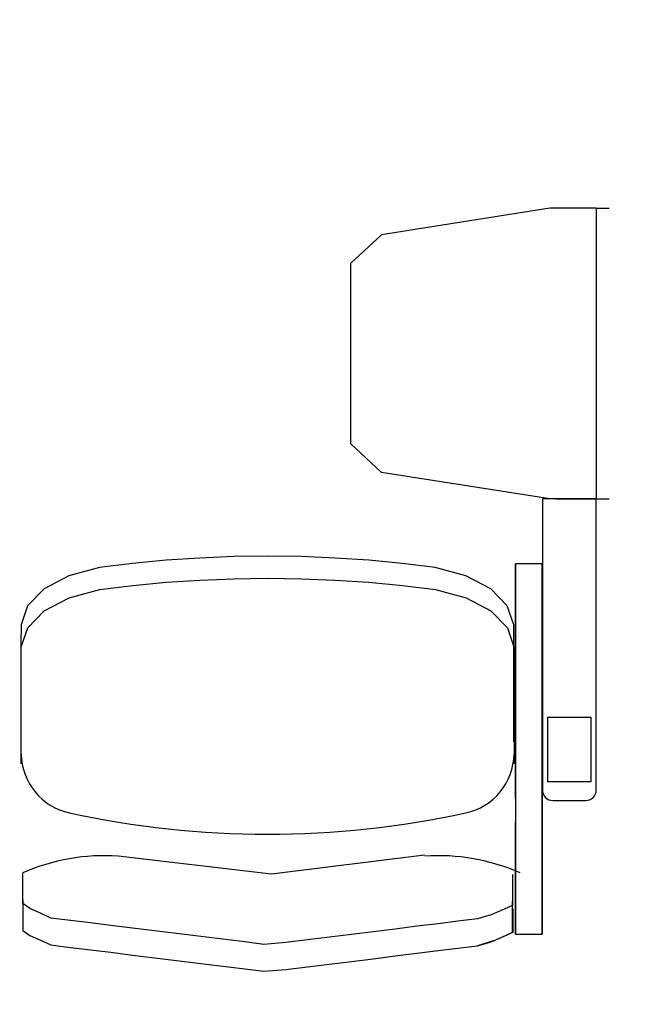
# Model space of a CAD drawing. Header units: millimetres. Extents: x 1210 to 64966, y 534 to 90439.
# Drawn here: x 10458 to 11610, y 49091 to 50876 of the extents above; entities that cross this region are included whole.
import ezdxf

# ---------------------------------------------------------------- set-up
doc = ezdxf.new("R2010")
doc.units = ezdxf.units.MM
doc.layers.add('ARREDI', color=8, linetype='Continuous')
doc.layers.add('RETINI', color=8, linetype='Continuous')

msp = doc.modelspace()

# ---------------------------------------------------------------- hatches: boundary and pattern name
at = {"layer": 'RETINI'}
h = msp.add_hatch(dxfattribs=at)
h.set_pattern_fill('ANSI31', color=256, scale=990, angle=270, style=0)
h.set_pattern_definition([(315, (-385059.34, 422084.75), (87.504464, 87.504464), [])])
h.paths.add_polyline_path([(19624, 32169, 1), (19624, 31670.1, 1)])
h.paths.add_polyline_path([(28336, 31670.1, 1), (28336, 32169, 1)])
h.paths.add_polyline_path([(18881.5, 15334.9), (18881.5, 13948.9), (20267.5, 13948.9), (20267.5, 15334.9)])
h.paths.add_polyline_path([(63481, 41322.4), (63481, 40431.4), (64372, 40431.4), (64372, 41322.4)])
h.paths.add_polyline_path([(63481, 32313.4), (63481, 31422.4), (64372, 31422.4), (64372, 32313.4)])
h.paths.add_polyline_path([(63481, 23700.4), (63481, 22809.4), (64372, 22809.4), (64372, 23700.4)])
h.paths.add_polyline_path([(63481, 15057.6), (63481, 14978.5), (63481, 14166.6), (64372, 14166.6), (64372, 15057.6)])
h.paths.add_polyline_path([(54967, 15057.6), (54967, 14166.6), (55858, 14166.6), (55858, 15057.6)])
h.paths.add_polyline_path([(42661.3, 15057.6), (42661.3, 14562.6), (42898.9, 14562.6), (42898.9, 14820), (45067, 14820), (45067, 15057.6)])
h.paths.add_polyline_path([(42661.3, 14562.6), (42661.3, 14067.6), (45067, 14067.6), (45067, 14166.6), (45067, 14562.6)])
h.paths.add_polyline_path([(45067, 15057.6), (45067, 14166.6), (45958, 14166.6), (45958, 15057.6)])
h.paths.add_polyline_path([(45958, 15097.3), (45958, 15057.6), (45958, 14166.6), (45958, 13513.3), (46453, 13513.3), (46453, 15097.3)])
h.paths.add_polyline_path([(30811, 2316.4), (30811, 534.4), (31405, 534.4), (31405, 2316.4)])
h.paths.add_polyline_path([(35315.5, 17156.5), (35315.5, 14948.8), (36454, 14948.8), (36454, 15186.4), (35553.1, 15186.4), (35553.1, 16879.3), (37206.4, 16879.3), (37206.4, 15186.4), (37444, 15186.4), (37444, 17156.5)])
h.paths.add_polyline_path([(36454, 15186.4), (36454, 14097.4), (37543, 14097.4), (37543, 15186.4)])
h.paths.add_polyline_path([(37543, 15107.1), (37543, 14820), (38215.7, 14820), (38215.7, 14562.6), (38453.3, 14562.6), (38453.3, 15107.1)])
h.paths.add_polyline_path([(37543, 14562.6), (37543, 14097.4), (37543, 14067.6), (38453.3, 14067.6), (38453.3, 14562.6)])
h.paths.add_polyline_path([(37048, 14097.4), (37048, 11325.4), (37543, 11325.4), (37543, 14097.4)])
h.paths.add_polyline_path([(36553, 14097.4), (36553, 11325.4), (36790.6, 11325.4), (36790.6, 14097.4)])
h.paths.add_polyline_path([(36553, 11325.4), (36553, 10731.4), (38335, 10731.4), (38335, 11325.4)])
h.paths.add_polyline_path([(36553, 6820.9), (36553, 6226.9), (38335, 6226.9), (38335, 6820.9)])
h.paths.add_polyline_path([(36454, 2316.4), (36454, 1227.4), (37543, 1227.4), (37543, 2316.4)])
h.paths.add_polyline_path([(36454, 1227.4), (36454, 534.4), (37147, 534.4), (37147, 1227.4)])
h.paths.add_polyline_path([(37543, 2316.4), (37543, 1722.4), (38335, 1722.4), (38335, 2316.4)])
h.paths.add_polyline_path([(36553, 23700.4), (36553, 22809.4), (37444, 22809.4), (37444, 23700.4)], flags=17)
h.paths.add_polyline_path([(35315.5, 25581.4), (35315.5, 20878.9), (37444, 20878.9), (37444, 22809.4), (37206.4, 22809.4), (37206.4, 21116.5), (35553.1, 21116.5), (35553.1, 23700.4), (35553.1, 25343.8), (37206.4, 25343.8), (37206.4, 23700.4), (37444, 23700.4), (37444, 25581.4)])
h.paths.add_polyline_path([(10417, 41421.4), (10417, 40431.4), (11407, 40431.4), (11407, 41421.4)])
h.paths.add_polyline_path([(10714, 41627.7), (10714, 41421.4), (11110, 41421.4), (11110, 41627.7)])
h.paths.add_polyline_path([(16802.5, 41422), (16802.5, 40431.4), (17000.5, 40431.4), (19030, 40431.4), (19030, 40703), (17764, 40703), (17764, 40626.6), (17000.5, 40626.6), (17000.5, 41260.2), (17764, 41260.2), (17764, 41183.8), (19030, 41183.8), (19030, 41422)])
h.paths.add_polyline_path([(13783, 41183.8), (13783, 40703), (14624.5, 40703), (14624.5, 41183.8)], flags=16)
h.paths.add_polyline_path([(2744.5, 40703), (2744.5, 40465.4), (4724.5, 40465.4), (4724.5, 40431.4), (4922.5, 40431.4), (4922.5, 41421.4), (2744.5, 41421.4), (2744.5, 41183.8), (3961.1, 41183.8), (3961.1, 41260.2), (4724.5, 41260.2), (4724.5, 40626.6), (3961.1, 40626.6), (3961.1, 40703)])
h.paths.add_polyline_path([(6902.5, 41422), (6902.5, 40431.4), (7100.5, 40431.4), (8140, 40431.4), (8140, 41422)])
h.paths.add_polyline_path([(7100.5, 41183.8), (7942, 41183.8), (7942, 40703), (7100.5, 40703)], flags=16)
h.paths.add_polyline_path([(7100.5, 41183.8), (7100.5, 40703), (7942, 40703), (7942, 41183.8)], flags=0)
h.paths.add_polyline_path([(13585, 41422), (13585, 40431.4), (13783, 40431.4), (14822.5, 40431.4), (14822.5, 41422)])
h.paths.add_polyline_path([(13783, 40703), (13783, 41183.8), (14624.5, 41183.8), (14624.5, 40703)], flags=0)
h.paths.add_polyline_path([(20168.5, 41421.4), (20168.5, 41248.2), (20555.8, 41248.2), (20555.8, 41421.4), (20506.3, 41421.4), (20506.3, 41392.9), (20481.6, 41392.9), (20481.6, 41421.4), (20432.1, 41421.4), (20432.1, 41392.9), (20407.3, 41392.9), (20407.3, 41421.4)])
h.paths.add_polyline_path([(20407.3, 43756.7), (20407.3, 43728.1), (20357.8, 43728.1), (20357.8, 41421.4), (20407.3, 41421.4), (20407.3, 41392.9), (20432.1, 41392.9), (20432.1, 41421.4), (20481.6, 41421.4), (20481.6, 41392.9), (20506.3, 41392.9), (20506.3, 41421.4), (20555.8, 41421.4), (20555.8, 43728.1), (20506.3, 43728.1), (20506.3, 43756.7), (20481.6, 43756.7), (20481.6, 43728.1), (20432.1, 43728.1), (20432.1, 43756.7)])
h.paths.add_polyline_path([(20432.1, 46208.1), (20432.1, 46236.6), (20407.3, 46236.6), (20407.3, 46208.1), (20357.8, 46208.1), (20357.8, 43901.4), (20407.3, 43901.4), (20407.3, 43872.8), (20432.1, 43872.8), (20432.1, 43901.4), (20481.6, 43901.4), (20481.6, 43872.8), (20506.3, 43872.8), (20506.3, 43901.4), (20555.8, 43901.4), (20555.8, 46208.1), (20506.3, 46208.1), (20506.3, 46236.6), (20481.6, 46236.6), (20481.6, 46208.1)])
h.paths.add_polyline_path([(20432.1, 43901.4), (20432.1, 43872.8), (20407.3, 43872.8), (20407.3, 43901.4), (20357.8, 43901.4), (20357.8, 43728.1), (20407.3, 43728.1), (20407.3, 43756.7), (20432.1, 43756.7), (20432.1, 43728.1), (20481.6, 43728.1), (20481.6, 43756.7), (20506.3, 43756.7), (20506.3, 43728.1), (20555.8, 43728.1), (20555.8, 43901.4), (20506.3, 43901.4), (20506.3, 43872.8), (20481.6, 43872.8), (20481.6, 43901.4)])
h.paths.add_polyline_path([(20357.8, 46381.3), (20357.8, 46208.1), (20407.3, 46208.1), (20407.3, 46236.6), (20432.1, 46236.6), (20432.1, 46208.1), (20481.6, 46208.1), (20481.6, 46236.6), (20506.3, 46236.6), (20506.3, 46208.1), (20555.8, 46208.1), (20555.8, 46381.3)])
h.paths.add_polyline_path([(20357.8, 46604.1), (20357.8, 46430.8), (20555.8, 46430.8), (20555.8, 46604.1)])
h.paths.add_polyline_path([(20357.8, 49192.9), (20357.8, 49019.7), (20555.8, 49019.7), (20555.8, 49192.9)])
h.paths.add_polyline_path([(19129, 41421.4), (19129, 40431.4), (20119, 40431.4), (20119, 41421.4)])
h.paths.add_polyline_path([(22304.1, 57162.4), (22304.1, 56658.3), (23426.8, 56658.3), (23426.8, 56816.7), (22462.5, 56816.7), (22462.5, 57162.4)])
h.paths.add_polyline_path([(20357.8, 57162.4), (20357.8, 49242.4), (24260.9, 49242.4), (24260.9, 49539.4), (23664.4, 49539.4), (23664.4, 51356.3), (23426.8, 51356.3), (23426.8, 49539.4), (20654.8, 49539.4), (20654.8, 51667.7), (20654.8, 53311.3), (20753.8, 53311.3), (20753.8, 53548.9), (20654.8, 53548.9), (20654.8, 57063.4), (20654.8, 57162.4)])
h.paths.add_polyline_path([(22495, 58053.4), (22495, 57162.4), (23386, 57162.4), (23386, 58053.4)])
h.paths.add_polyline_path([(23386, 58152.4), (23386, 58053.4), (23386, 57648.4), (23559.5, 57648.4), (23559.5, 57162.4), (24054.5, 57162.4), (24054.5, 58152.4)])
h.paths.add_polyline_path([(23426.8, 57162.4), (23426.8, 57112.9), (23426.8, 56816.7), (23426.8, 56658.3), (23426.8, 52754.9), (23664.4, 52754.9), (23664.4, 55709.6), (24054.5, 55709.6), (24054.5, 57162.4)])
h.paths.add_polyline_path([(22139.8, 53548.9), (22139.8, 53311.3), (23426.8, 53311.3), (23426.8, 53548.9)], flags=17)
h.paths.add_polyline_path([(12397, 58053.4), (12397, 57162.4), (13288, 57162.4), (13288, 58053.4)])
h.paths.add_polyline_path([(13288, 57400), (13288, 57162.4), (22495, 57162.4), (22495, 57400)])
h.paths.add_polyline_path([(13288, 58152.4), (13288, 58053.4), (13288, 57648.4), (22495, 57648.4), (22495, 58053.4), (22495, 58152.4)])
h.paths.add_polyline_path([(2596, 58152.4), (2596, 58053.4), (2596, 57648.4), (12397, 57648.4), (12397, 58053.4), (12397, 58152.4)])
h.paths.add_polyline_path([(1705, 57162.4), (1507, 57162.4), (1507, 55295.4), (2695, 55295.4), (2695, 57162.4), (12397, 57162.4), (12397, 57400), (2596, 57400), (2596, 57162.4), (2457.4, 57162.4), (2457.4, 55542.9), (2002, 55542.9), (2002, 57162.4)])
h.paths.add_polyline_path([(33493.9, 41708.5), (33493.9, 41421.4), (34087.9, 41421.4), (34087.9, 41708.5)], flags=17)
h.paths.add_polyline_path([(27742, 41708.5), (27742, 41421.4), (28092.4, 41421.4), (28092.4, 41627.7), (28488.4, 41627.7), (28488.4, 41421.4), (28831, 41421.4), (33493.9, 41421.4), (33493.9, 41708.5)], flags=17)
h.paths.add_polyline_path([(27841, 41421.4), (27841, 40431.4), (28831, 40431.4), (28831, 41421.4)], flags=17)
h.paths.add_polyline_path([(37910, 57063.4), (37910, 56063.5), (37206.4, 56063.5), (37206.4, 55092.9), (34375, 55092.9), (34375, 54855.3), (37444, 54855.3), (37444, 55825.9), (37493.5, 55825.9), (38147.6, 55825.9), (38147.6, 57063.4)])
h.paths.add_polyline_path([(36553, 50331.4), (36553, 49440.4), (37444, 49440.4), (37444, 50331.4)])
h.paths.add_polyline_path([(36553, 52736.7), (36553, 50331.4), (36681.7, 50331.4), (36681.7, 52736.7)], flags=17)
h.paths.add_polyline_path([(36040.9, 52974.3), (36040.9, 52736.7), (37206.4, 52736.7), (37206.4, 50331.4), (37444, 50331.4), (37444, 52974.3)])
h.paths.add_polyline_path([(36553, 46472.6), (36553, 44318), (36682.1, 44318.3), (36683.5, 46615.2)])
h.paths.add_polyline_path([(37315.3, 47306.1), (37315.3, 44318), (37493.5, 44318), (37493.5, 47501)])
h.paths.add_polyline_path([(37206.4, 47187.1), (37206.4, 44318), (37315.3, 44318), (37315.3, 47306.1)])
h.paths.add_polyline_path([(36553, 49440.4), (36553, 46472.6), (37444, 47446.9), (37444, 49440.4), (37206.4, 49440.4), (37206.4, 47480.5), (36681.7, 46906.7), (36681.7, 49440.4)])
h.paths.add_polyline_path([(36553, 44318), (36553, 41322.4), (36681.7, 41322.4), (36681.7, 43128.7), (36681.7, 43762.3), (36681.7, 44120), (37206.4, 44120), (37206.4, 43844.6), (37315.3, 43844.6), (37315.3, 44318), (37206.4, 44318)])
h.paths.add_polyline_path([(37315.3, 44318), (37315.3, 43844.6), (37343.5, 43844.6), (37343.5, 43046.4), (37206.4, 43046.4), (37206.4, 41322.4), (37444, 41322.4), (37444, 44318)])
h.paths.add_polyline_path([(36553, 41322.4), (36553, 41316.1), (36553, 40431.4), (36559.4, 40431.4), (37444, 40431.4), (37444, 41322.4)])
h.paths.add_polyline_path([(37206.4, 36562.4), (37206.4, 32313.4), (37315.3, 32313.4), (37315.3, 36562.4)], flags=16)
h.paths.add_polyline_path([(35553.1, 38194), (35553.1, 40431.4), (35266, 40431.4), (35266, 37956.4), (35424.4, 37956.4), (35424.4, 34194.4), (35315.5, 34194.4), (35315.5, 29343.4), (37444, 29343.4), (37444, 31422.4), (37206.4, 31422.4), (37206.4, 29581), (35553.1, 29581), (35553.1, 33956.8), (35662, 33956.8), (35662, 38194)])
h.paths.add_polyline_path([(36553, 32313.4), (36553, 31422.4), (37444, 31422.4), (37444, 32313.4)], flags=17)
h.paths.add_polyline_path([(37206.4, 40431.4), (37206.4, 37360.5), (37343.5, 37360.5), (37343.5, 36562.4), (37315.3, 36562.4), (37315.3, 32313.4), (37444, 32313.4), (37444, 40431.4)], flags=16)
h.paths.add_polyline_path([(28092.4, 53804.1), (28092.4, 53311.3), (30424.9, 53311.3), (30424.9, 53053.7), (30662.5, 53053.7), (30662.5, 53311.3), (34087.9, 53311.3), (34087.9, 53548.9), (30761.5, 53548.9), (30761.5, 53804.1), (30523.9, 53804.1), (30523.9, 53548.9), (28330, 53548.9), (28330, 53804.1)], flags=17)
h.paths.add_polyline_path([(30523.9, 57112.9), (30523.9, 55190.1), (30761.5, 55190.1), (30761.5, 57112.9)], flags=17)
h.paths.add_polyline_path([(27668, 57112.9), (27668, 55680.6), (28092.4, 55680.6), (28092.4, 55190.1), (28330, 55190.1), (28330, 56857.1), (28092.4, 56857.1), (28092.4, 57112.9)], flags=17)
h.paths.add_polyline_path([(28120.2, 57112.9), (28092.4, 57112.9), (28092.4, 56857.1), (28488.4, 56857.1), (28488.4, 57112.9)], flags=17)
h.paths.add_polyline_path([(27668, 58399.9), (27668, 58201.9), (33484, 58201.9), (38405, 58201.9), (38405, 58399.9)])
h.paths.add_polyline_path([(33484, 58152.4), (33484, 58053.4), (33484, 57657.4), (37910, 57657.4), (37910, 57063.4), (38147.6, 57063.4), (38197.1, 57063.4), (38405, 57063.4), (38405, 58152.4)])
h.paths.add_polyline_path([(33484, 57400), (33484, 57162.4), (34087.9, 57162.4), (34087.9, 57112.9), (34087.9, 55825.9), (34087.9, 49539.4), (30662.5, 49539.4), (30662.5, 51667.7), (30424.9, 51667.7), (30424.9, 49539.4), (28330, 49539.4), (28092.4, 49539.4), (27428.9, 49539.4), (27428.9, 49242.4), (34087.9, 49242.4), (34087.9, 40431.4), (36553, 40431.4), (36553, 40718.5), (34375, 40718.5), (34375, 52742.5), (34654.9, 52742.5), (34654.9, 52974.3), (34375, 52974.3), (34375, 57400)])
h.paths.add_polyline_path([(27668, 58152.4), (27668, 57162.4), (28163, 57162.4), (28163, 57657.4), (32593, 57657.4), (32593, 58053.4), (32593, 58152.4)])
h.paths.add_polyline_path([(28163, 57400), (28163, 57162.4), (32593, 57162.4), (32593, 57400)], flags=17)
h.paths.add_polyline_path([(32593, 58053.4), (32593, 57162.4), (33484, 57162.4), (33484, 58053.4)])
h.paths.add_polyline_path([(32818.4, 64323.6), (32818.4, 63927.6), (33214.4, 63927.6), (33214.4, 64323.6)], flags=16)
h.paths.add_polyline_path([(43015.4, 64323.6), (43015.4, 63927.6), (43411.4, 63927.6), (43411.4, 64323.6)], flags=16)
h.paths.add_polyline_path([(22736.6, 64323.6), (22736.6, 63927.6), (23132.6, 63927.6), (23132.6, 64323.6)])
h.paths.add_polyline_path([(22736.6, 64370.5), (22736.6, 64323.6), (23132.6, 64323.6), (23132.6, 63927.6), (22736.6, 63927.6), (22736.6, 63875.5), (63530.5, 63875.5), (63530.5, 64370.5)])
h.paths.add_polyline_path([(32818.4, 64323.6), (33214.4, 64323.6), (33214.4, 63927.6), (32818.4, 63927.6)], flags=0)
h.paths.add_polyline_path([(43015.4, 64323.6), (43411.4, 64323.6), (43411.4, 63927.6), (43015.4, 63927.6)], flags=0)
h.paths.add_polyline_path([(54148.2, 64323.6), (54544.2, 64323.6), (54544.2, 63927.6), (54148.2, 63927.6)], flags=16)
h.paths.add_polyline_path([(54193.7, 64266.8), (54193.7, 64286.6), (54510.5, 64286.6), (54510.5, 64266.8), (54387.7, 64266.8, 0.414214), (54358, 64237.1), (54358, 64019.3, 0.414214), (54387.7, 63989.6), (54510.5, 63989.6), (54510.5, 63969.8), (54193.7, 63969.8), (54193.7, 63989.6), (54316.4, 63989.6, 0.414214), (54346.1, 64019.3), (54346.1, 64237.1, 0.414214), (54316.4, 64266.8)], flags=0)
h.paths.add_polyline_path([(54274, 58152.4), (54274, 58053.4), (54274, 57657.4), (63481, 57657.4), (63481, 58053.4), (63481, 58152.4)])
h.paths.add_polyline_path([(54274, 57400), (54274, 57162.4), (63481, 57162.4), (63481, 57400)])
h.paths.add_polyline_path([(53383, 58053.4), (53383, 57162.4), (54274, 57162.4), (54274, 58053.4)])
h.paths.add_polyline_path([(43285, 58053.4), (43285, 57162.4), (44176, 57162.4), (44176, 58053.4)])
h.paths.add_polyline_path([(44176, 58152.4), (44176, 58053.4), (44176, 57657.4), (53383, 57657.4), (53383, 58053.4), (53383, 58152.4)])
h.paths.add_polyline_path([(44176, 57400), (44176, 57162.4), (53383, 57162.4), (53383, 57400)])
h.paths.add_polyline_path([(41532, 58152.4), (41532, 57112.9), (42027, 57112.9), (42027, 57301), (42027, 57657.4), (43285, 57657.4), (43285, 58053.4), (43285, 58152.4)])
h.paths.add_polyline_path([(42027, 57400), (42027, 57162.4), (43285, 57162.4), (43285, 57400)])
h.paths.add_polyline_path([(41789.4, 57112.9), (41789.4, 55825.9), (63431.5, 55825.9), (63431.5, 56063.5), (42027, 56063.5), (42027, 57112.9)])
h.paths.add_polyline_path([(63382, 49318.2), (63382, 48922.2), (64966, 48922.2), (64966, 48922.4), (64966, 49318.2)])
h.paths.add_polyline_path([(63481, 50331.4), (63481, 49440.4), (64372, 49440.4), (64372, 50331.4)])
h.paths.add_polyline_path([(63481, 58053.4), (63481, 57162.4), (64372, 57162.4), (64372, 58053.4)])
h.paths.add_polyline_path([(63481, 57162.4), (63481, 50331.4), (63718.6, 50331.4), (63718.6, 57162.4)])
h.paths.add_polyline_path([(63976, 57162.4), (63976, 50331.4), (64372, 50331.4), (64471, 50331.4), (64471, 57162.4), (64372, 57162.4)])
h.paths.add_polyline_path([(63580, 64313.4), (63580, 63521.4), (64372, 63521.4), (64372, 64313.4)])
h.paths.add_polyline_path([(63580, 63521.4), (63580, 58795.9), (63817.6, 58795.9), (63817.6, 63521.4)])
h.paths.add_polyline_path([(63976, 63521.4), (63976, 58795.9), (64471, 58795.9), (64471, 63521.4), (64372, 63521.4)])
h.paths.add_polyline_path([(63530.5, 58795.9), (63530.5, 58399.9), (64520.5, 58399.9), (64520.5, 58795.9)])
h.paths.add_polyline_path([(63580, 90389.6), (63580, 89597.6), (64372, 89597.6), (64372, 90389.6)])
h.paths.add_polyline_path([(63580, 89597.6), (63580, 81624.7), (63817.6, 81624.7), (63817.6, 89597.6)])
h.paths.add_polyline_path([(63976, 89597.6), (63976, 81624.7), (64372, 81624.7), (64471, 81624.7), (64471, 89597.6), (64372, 89597.6)])
h.paths.add_polyline_path([(63580, 81624.7), (63580, 80832.7), (64372, 80832.7), (64372, 81624.7)])
h.paths.add_polyline_path([(63580, 80832.7), (63580, 64313.4), (63817.6, 64313.4), (63817.6, 80832.7)])
h.paths.add_polyline_path([(63976, 80832.7), (63976, 64313.4), (64372, 64313.4), (64471, 64313.4), (64471, 80832.7), (64372, 80832.7)])
h.paths.add_polyline_path([(53267.5, 90389.6), (53267.5, 90092.6), (53267.5, 89597.6), (54059.5, 89597.6), (54059.5, 90389.6)])
h.paths.add_polyline_path([(32642.5, 81624.7), (32642.5, 80832.7), (33434.5, 80832.7), (33434.5, 81624.7)])
h.paths.add_polyline_path([(42955, 81624.7), (42955, 80832.7), (43747, 80832.7), (43747, 81624.7)])
h.paths.add_polyline_path([(42955, 90389.6), (42955, 89597.6), (43747, 89597.6), (43747, 90389.6)])
h.paths.add_polyline_path([(22330, 73704.7), (22330, 72912.7), (23122, 72912.7), (23122, 73704.7)])
h.paths.add_polyline_path([(22627, 81624.7), (22627, 81479.6), (22330, 81479.6), (22330, 80832.7), (23122, 80832.7), (23122, 80938.5), (23122, 81624.7)])
h.paths.add_polyline_path([(22330, 81624.7), (22330, 81479.6), (22627, 81479.6), (22627, 81624.7)])
h.paths.add_polyline_path([(12017.5, 73704.7), (12017.5, 72912.7), (12809.5, 72912.7), (12809.5, 73704.7)])
h.paths.add_polyline_path([(2259.4, 72859.8), (2259.4, 59340.4), (2497, 59340.4), (2497, 72859.8)])
h.paths.add_polyline_path([(1705, 73651.8), (1705, 72859.8), (2497, 72859.8), (2497, 73651.8)])
h.paths.add_polyline_path([(1705, 58053.4), (1705, 57162.4), (2596, 57162.4), (2596, 58053.4)])
h.paths.add_polyline_path([(1705, 59340.4), (1705, 58548.4), (2497, 58548.4), (2497, 59340.4)])
h.paths.add_polyline_path([(1705, 72859.8), (1606, 72859.8), (1606, 59340.4), (1705, 59340.4), (2101, 59340.4), (2101, 72859.8)])
h.paths.add_polyline_path([(1507, 46642.8), (1507, 45435), (2695, 45435), (2695, 46642.8)])
h.paths.add_polyline_path([(2002, 46395.3), (2457.4, 46395.3), (2457.4, 45682.5), (2002, 45682.5)], flags=0)
h.paths.add_polyline_path([(2002, 46395.3), (2002, 45682.5), (2457.4, 45682.5), (2457.4, 46395.3)], flags=16)
h.paths.add_polyline_path([(1507, 49929.6), (1507, 48721.8), (2695, 48721.8), (2695, 49929.6)])
h.paths.add_polyline_path([(2002, 49682.1), (2457.4, 49682.1), (2457.4, 48969.3), (2002, 48969.3)], flags=16)
h.paths.add_polyline_path([(2002, 49682.1), (2002, 48969.3), (2457.4, 48969.3), (2457.4, 49682.1)], flags=16)
h.paths.add_polyline_path([(1507, 53216.4), (1507, 52008.6), (2695, 52008.6), (2695, 53216.4)])
h.paths.add_polyline_path([(2002, 52968.9), (2457.4, 52968.9), (2457.4, 52256.1), (2002, 52256.1)], flags=0)
h.paths.add_polyline_path([(2002, 52968.9), (2002, 52256.1), (2457.4, 52256.1), (2457.4, 52968.9)], flags=16)
h.paths.add_polyline_path([(1606, 41421.4), (1606, 40332.4), (2695, 40332.4), (2695, 41421.4)])
h.paths.add_polyline_path([(1507, 43356), (1507, 41421.4), (1606, 41421.4), (1606, 41421.4), (2002, 41421.4), (2002, 43108.5), (2457.4, 43108.5), (2457.4, 41421.4), (2695, 41421.4), (2695, 43356)])
h.paths.add_polyline_path([(2457.4, 40332.4), (2457.4, 36309.1), (2516.8, 36309.1), (2516.8, 40332.4)], flags=16)
h.paths.add_polyline_path([(1883.2, 40332.4), (1883.2, 36309.1), (2002, 36309.1), (2002, 40332.4)], flags=17)
h.paths.add_polyline_path([(2516.8, 40332.4), (2516.8, 36309.1), (2564.5, 36309.1), (2564.5, 35455.7), (2457.4, 35455.7), (2457.4, 32412.3), (2695, 32412.3), (2695, 40332.4)])
h.paths.add_polyline_path([(1606, 32412.3), (1606, 31323.3), (2695, 31323.3), (2695, 32412.3)])
h.paths.add_polyline_path([(1606, 40332.4), (1507, 40332.4), (1507, 32412.3), (1606, 32412.3), (2002, 32412.3), (2002, 35455.7), (1835.5, 35455.7), (1835.5, 36309.1), (1883.2, 36309.1), (1883.2, 40332.4)])
h.paths.add_polyline_path([(1606, 31323.3), (1507, 31323.3), (1507, 23799.4), (1606, 23799.4), (1883.2, 23799.4), (1883.2, 27426.6), (1835.5, 27426.6), (1835.5, 28280), (2002, 28280), (2002, 31323.3)])
h.paths.add_polyline_path([(1883.2, 27426.6), (1883.2, 23799.4), (2002, 23799.4), (2002, 27426.6)])
h.paths.add_polyline_path([(2457.4, 27426.6), (2457.4, 23799.4), (2516.8, 23799.4), (2516.8, 27426.6)])
h.paths.add_polyline_path([(2457.4, 31323.3), (2457.4, 28280), (2564.5, 28280), (2564.5, 27426.6), (2516.8, 27426.6), (2516.8, 23799.4), (2695, 23799.4), (2695, 31323.3)])
h.paths.add_polyline_path([(1606, 22710.4), (1507, 22710.4), (1507, 15186.4), (1606, 15186.4), (2002, 15186.4), (2002, 22710.4)])
h.paths.add_polyline_path([(2457.4, 22710.4), (2457.4, 15186.4), (2695, 15186.4), (2695, 22710.4)])
h.paths.add_polyline_path([(1606, 15186.4), (1606, 14097.4), (2002, 14097.4), (2695, 14097.4), (2695, 15186.4)])
h.paths.add_polyline_path([(1606, 23799.4), (1606, 22710.4), (2695, 22710.4), (2695, 23799.4)])
h.paths.add_polyline_path([(1210, 5979.4), (1210, 5385.4), (2794, 5385.4), (2794, 5979.4)])
h.paths.add_polyline_path([(1210, 10719.7), (1210, 5979.4), (2794, 5979.4), (2794, 9467.1), (2695, 9490.1), (2794, 9490.1), (2794, 10719.7)])
h.paths.add_polyline_path([(1606, 11313.7), (1210, 11313.7), (1210, 10731.9), (1210, 10719.7), (2794, 10719.7), (2794, 11313.7)])
h.paths.add_polyline_path([(1507, 14097.4), (1507, 11313.7), (1606, 11313.7), (2002, 11313.7), (2002, 14097.4)])
h.paths.add_polyline_path([(2457.4, 14097.4), (2457.4, 11313.7), (2695, 11313.7), (2695, 14097.4)])
h.paths.add_polyline_path([(1606, 2316.4), (1606, 1227.4), (2695, 1227.4), (2695, 2316.4)])
h.paths.add_polyline_path([(1507, 5385.4), (1507, 2316.4), (1606, 2316.4), (2002, 2316.4), (2002, 5385.4)])
h.paths.add_polyline_path([(2457.4, 5385.4), (2457.4, 2316.4), (2695, 2316.4), (2695, 5385.4)])
h.paths.add_polyline_path([(2695, 1623.4), (2695, 1227.4), (2695, 1128.4), (7843, 1128.4), (7843, 1623.4)])
h.paths.add_polyline_path([(2695, 2316.4), (2695, 2078.8), (7843, 2078.8), (7843, 2316.4)])
h.paths.add_polyline_path([(25663, 534.4), (25663, 2316.4), (25069, 2316.4), (25069, 534.4), (25118.5, 534.4)])
h.paths.add_polyline_path([(19921, 534.4), (19921, 2316.4), (19327, 2316.4), (19327, 534.4), (19376.5, 534.4)])
h.paths.add_polyline_path([(14179, 534.4), (14179, 2316.4), (13585, 2316.4), (13585, 534.4), (13634.5, 534.4)])
h.paths.add_polyline_path([(8437, 534.4), (8437, 2316.4), (7843, 2316.4), (7843, 534.4)])
h.paths.add_polyline_path([(2457.4, 15195.4), (2002, 15195.4), (2002, 15186.4), (2457.4, 15186.4)])

# ---------------------------------------------------------------- linework, layer by layer
at = {"layer": 'ARREDI'}
for p, q in [((11433.2, 50529.4, -1423.9), (11123.9, 50480.6, -1423.9)), ((11518.8, 50529.4, -1423.9), (11433.2, 50529.4, -1423.9)), ((11518.8, 50529.4, -1423.9), (11542.8, 50529.4, -1423.9)), ((11518.8, 50529.4, -1423.9), (11518.8, 49994.8, -1423.9)), ((11123.9, 50480.6, -1423.9), (11067.6, 50428.3, -1423.9)), ((11067.6, 50096, -1423.9), (11067.6, 50428.3, -1423.9)), ((11123.9, 50043.7, -1423.9), (11067.6, 50096, -1423.9)), ((11433.2, 49994.8, -1423.9), (11123.9, 50043.7, -1423.9)), ((11518.8, 49994.8, -1423.9), (11419.8, 49994.8, -1423.9)), ((11419.8, 49994.8, -1423.9), (11419.8, 49460.2, -1423.9)), ((11443.8, 49994.8, -1423.9), (11542.8, 49994.8, -1423.9)), ((11518.8, 49460.2, -1423.9), (11518.8, 49994.8, -1423.9)), ((11518.8, 49994.8, -1423.9), (11542.8, 49994.8, -1423.9)), ((11439.6, 49440.4, -1423.9), (11499, 49440.4, -1423.9)), ((10921.4, 49304.9, -383.6), (10639.5, 49338.1, -383.6)), ((11202.7, 49339.8, -383.6), (10921.4, 49304.9, -383.6)), ((11365.2, 49241.2, -182), (11365.2, 49219.7, -88.5)), ((11365.2, 49219.7, -88.5), (11365.2, 49198.1, 5)), ((11365.2, 49198.1, 5), (11333.8, 49184, 60.8)), ((11333.8, 49184, 60.8), (11300.7, 49173.4, 102.8))]:
    msp.add_line(p, q, dxfattribs=at)
msp.add_lwpolyline([(11370.1, 49194.8), (11419.6, 49194.8), (11419.6, 49875.3), (11370.1, 49875.3)], close=True, dxfattribs=at)
at = {"layer": 'ARREDI', "elevation": -1423.9}
msp.add_lwpolyline([(11508.9, 49593.6), (11508.9, 49474.8), (11429.7, 49474.8), (11429.7, 49593.6)], close=True, dxfattribs=at)
at = {"layer": 'ARREDI'}
for centre, radius, start, end in [((10573.9, 49528.1, -638.2), 113, 181.2464, 257.7753), ((11254.7, 49528.1, -450.2), 113, 282.2247, 358.7536), ((11439.6, 49460.2, -1423.9), 19.8, 180, 270), ((11499, 49460.2, -1423.9), 19.8, 270, 0), ((10914.3, 51098.4, -450.2), 1719.8, 257.769, 282.231), ((10614.1, 48967, -244.9), 372, 86.0776, 113.7817), ((11228.7, 48967, -244.9), 372, 66.2183, 93.9224)]:
    msp.add_arc(centre, radius, start, end, dxfattribs=at)
for points, invisible_edges in [([(10727.9, 49841.6, -0.9), (10789.8, 49845.8, 5), (10789.5, 49886.3, -23.4), (10727.6, 49882.1, -29.4)], 10), ([(10789.8, 49845.8, 5), (10852, 49848.3, 8.6), (10851.7, 49888.8, -19.9), (10789.5, 49886.3, -23.4)], 10), ([(10852, 49848.3, 8.6), (10914.3, 49849.1, 9.8), (10914, 49889.6, -18.7), (10851.7, 49888.8, -19.9)], 10), ([(10914.3, 49849.1, 9.8), (10976.6, 49848.3, 8.6), (10976.3, 49888.8, -19.9), (10914, 49889.6, -18.7)], 10), ([(10976.6, 49848.3, 8.6), (11038.8, 49845.8, 5), (11038.5, 49886.3, -23.4), (10976.3, 49888.8, -19.9)], 10), ([(11038.8, 49845.8, 5), (11100.7, 49841.6, -0.9), (11100.4, 49882.1, -29.4), (11038.5, 49886.3, -23.4)], 10), ([(10549.1, 49813.2, -41.2), (10605.5, 49828.2, -20), (10605.2, 49868.6, -48.5), (10548.8, 49853.7, -69.7)], 10), ([(10605.5, 49828.2, -20), (10666.4, 49835.7, -9.2), (10666.1, 49876.2, -37.7), (10605.2, 49868.6, -48.5)], 10), ([(10666.4, 49835.7, -9.2), (10727.9, 49841.6, -0.9), (10727.6, 49882.1, -29.4), (10666.1, 49876.2, -37.7)], 10), ([(11100.7, 49841.6, -0.9), (11162.2, 49835.7, -9.2), (11161.9, 49876.2, -37.7), (11100.4, 49882.1, -29.4)], 10), ([(11162.2, 49835.7, -9.2), (11223.1, 49828.2, -20), (11222.8, 49868.6, -48.5), (11161.9, 49876.2, -37.7)], 10), ([(11223.1, 49828.2, -20), (11279.5, 49813.2, -41.2), (11279.2, 49853.7, -69.7), (11222.8, 49868.6, -48.5)], 10), ([(11370.1, 49875.3, -517.4), (11370.1, 49874.8, -522.3), (11370.1, 49873.4, -526.9)], 12), ([(11370.1, 49873.4, -507.9), (11370.1, 49874.8, -512.5), (11370.1, 49875.3, -517.4)], 12), ([(11370.1, 49873.4, -526.9), (11370.1, 49871.1, -531.2), (11370.1, 49868, -535)], 12), ([(11370.1, 49868, -499.8), (11370.1, 49871.1, -503.6), (11370.1, 49873.4, -507.9)], 12), ([(11370.1, 49868, -535), (11370.1, 49864.2, -538.1), (11370.1, 49859.9, -540.4)], 12), ([(11370.1, 49444.3, -491.4), (11370.1, 49864.2, -496.7), (11370.1, 49868, -499.8)], 13), ([(11419.6, 49875.3, -517.4), (11419.6, 49874.8, -512.5), (11419.6, 49873.4, -507.9)], 12), ([(11419.6, 49716.7, -543.6), (11419.6, 49874.8, -522.3), (11419.6, 49875.3, -517.4)], 13), ([(11419.6, 49716.7, -543.6), (11419.6, 49873.4, -526.9), (11419.6, 49874.8, -522.3)], 13), ([(11419.6, 49873.4, -507.9), (11419.6, 49871.1, -503.6), (11419.6, 49868, -499.8)], 12), ([(11419.6, 49716.7, -543.6), (11419.6, 49724.4, -542.8), (11419.6, 49873.4, -526.9)], 14), ([(11419.6, 49724.4, -542.8), (11419.6, 49871.1, -531.2), (11419.6, 49873.4, -526.9)], 13), ([(11419.6, 49724.4, -542.8), (11419.6, 49868, -535), (11419.6, 49871.1, -531.2)], 13), ([(11419.6, 49868, -499.8), (11419.6, 49864.2, -496.7), (11419.6, 49859.9, -494.4)], 12), ([(11419.6, 49724.4, -542.8), (11419.6, 49864.2, -538.1), (11419.6, 49868, -535)], 13), ([(10503.5, 49789, -75.6), (10549.1, 49813.2, -41.2), (10548.8, 49853.7, -69.7), (10503.2, 49829.5, -104.1)], 10), ([(11279.5, 49813.2, -41.2), (11325.1, 49789, -75.6), (11324.8, 49829.5, -104.1), (11279.2, 49853.7, -69.7)], 10), ([(11370.1, 49444.3, -491.4), (11370.1, 49859.9, -494.4), (11370.1, 49864.2, -496.7)], 13), ([(11370.1, 49859.9, -540.4), (11370.1, 49855.2, -541.8), (11370.1, 49850.4, -542.3)], 12), ([(11370.1, 49444.3, -491.4), (11370.1, 49844.1, -493.3), (11370.1, 49859.9, -494.4)], 14), ([(11370.1, 49844.1, -493.3), (11370.1, 49855.2, -493), (11370.1, 49859.9, -494.4)], 13), ([(11370.1, 49844.1, -493.3), (11370.1, 49850.3, -492.5), (11370.1, 49855.2, -493)], 13), ([(11370.1, 49444.3, -491.4), (11370.1, 49850.4, -542.3), (11370.1, 49724.4, -542.8)], 13), ([(11370.1, 49844.1, -493.3), (11370.1, 49845.5, -493), (11370.1, 49850.3, -492.5)], 12), ([(11419.6, 49724.4, -542.8), (11419.6, 49859.9, -540.4), (11419.6, 49864.2, -538.1)], 13), ([(11419.6, 49709.3, -545.8), (11419.6, 49716.7, -543.6), (11419.6, 49859.9, -494.4)], 14), ([(11419.6, 49859.9, -494.4), (11419.6, 49855.2, -493), (11419.6, 49850.3, -492.5)], 12), ([(11419.6, 49724.4, -542.8), (11419.6, 49855.2, -541.8), (11419.6, 49859.9, -540.4)], 13), ([(11419.6, 49724.4, -542.8), (11419.6, 49850.4, -542.3), (11419.6, 49855.2, -541.8)], 12), ([(11419.6, 49850.3, -492.5), (11419.6, 49845.5, -493), (11419.6, 49844.1, -493.3)], 12), ([(10473.1, 49757.9, -119.9), (10503.5, 49789, -75.6), (10503.2, 49829.5, -104.1), (10472.8, 49798.4, -148.4)], 10), ([(11325.1, 49789, -75.6), (11355.5, 49757.9, -119.9), (11355.2, 49798.4, -148.4), (11324.8, 49829.5, -104.1)], 10), ([(11419.6, 49709.3, -545.8), (11419.6, 49844.1, -493.3), (11419.6, 49444.3, -491.4)], 13), ([(10461.1, 49722.8, -169.8), (10473.1, 49757.9, -119.9), (10472.8, 49798.4, -148.4), (10460.8, 49763.3, -198.2)], 10), ([(11355.5, 49757.9, -119.9), (11367.5, 49722.8, -169.8), (11367.2, 49763.3, -198.2), (11355.2, 49798.4, -148.4)], 10), ([(10460.9, 49687, -220.7), (10461.1, 49722.8, -169.8), (10460.8, 49763.3, -198.2), (10460.6, 49727.5, -249.2)], 10), ([(11367.5, 49722.8, -169.8), (11367.7, 49687, -220.7), (11367.4, 49727.5, -249.2), (11367.2, 49763.3, -198.2)], 10), ([(10460.9, 49651.1, -271.7), (10460.9, 49687, -220.7), (10460.6, 49727.5, -249.2), (10460.6, 49691.6, -300.2)], 10), ([(11367.7, 49687, -220.7), (11367.7, 49651.1, -271.7), (11367.4, 49691.6, -300.2), (11367.4, 49727.5, -249.2)], 10), ([(11370.1, 49444.3, -491.4), (11370.1, 49724.4, -542.8), (11370.1, 49716.7, -543.6)], 13), ([(11370.1, 49556.7, -554.4), (11370.1, 49550.7, -549.5), (11370.1, 49716.7, -543.6)], 14), ([(11370.1, 49716.7, -543.6), (11370.1, 49561.6, -560.4), (11370.1, 49556.7, -554.4)], 13), ([(11370.1, 49716.7, -543.6), (11370.1, 49709.3, -545.8), (11370.1, 49561.6, -560.4)], 14), ([(11370.1, 49709.3, -545.8), (11370.1, 49565.2, -567.2), (11370.1, 49561.6, -560.4)], 13), ([(11370.1, 49709.3, -545.8), (11370.1, 49702.4, -549.5), (11370.1, 49565.2, -567.2)], 14), ([(11419.6, 49702.4, -549.5), (11419.6, 49709.3, -545.8), (11419.6, 49444.3, -491.4)], 14), ([(10460.9, 49615.3, -322.7), (10460.9, 49651.1, -271.7), (10460.6, 49691.6, -300.2), (10460.6, 49655.7, -351.2)], 10), ([(11367.7, 49651.1, -271.7), (11367.7, 49615.3, -322.7), (11367.4, 49655.7, -351.2), (11367.4, 49691.6, -300.2)], 10), ([(11370.1, 49702.4, -549.5), (11370.1, 49567.5, -574.7), (11370.1, 49565.2, -567.2)], 13), ([(11370.1, 49702.4, -549.5), (11370.1, 49696.4, -554.4), (11370.1, 49567.5, -574.7)], 14), ([(11370.1, 49696.4, -554.4), (11370.1, 49691.5, -560.4), (11370.1, 49585.5, -653)], 14), ([(11370.1, 49691.5, -560.4), (11370.1, 49687.9, -567.2), (11370.1, 49585.5, -653)], 14), ([(11370.1, 49687.9, -567.2), (11370.1, 49685.6, -574.7), (11370.1, 49585.5, -653)], 14), ([(11419.6, 49696.4, -554.4), (11419.6, 49702.4, -549.5), (11419.6, 49444.3, -491.4)], 14), ([(11419.6, 49691.5, -560.4), (11419.6, 49696.4, -554.4), (11419.6, 49444.3, -491.4)], 14), ([(11419.6, 49687.9, -567.2), (11419.6, 49691.5, -560.4), (11419.6, 49444.3, -491.4)], 14), ([(11419.6, 49536.4, -543.6), (11419.6, 49685.6, -574.7), (11419.6, 49687.9, -567.2)], 13), ([(11370.1, 49685.6, -574.7), (11370.1, 49667.3, -653), (11370.1, 49585.5, -653)], 13), ([(11370.1, 49685.6, -574.7), (11370.1, 49667.3, -732.4), (11370.1, 49667.3, -653)], 13), ([(11370.1, 49685.6, -574.7), (11370.1, 49684.8, -582.4), (11370.1, 49667.3, -732.4)], 14), ([(11370.1, 49684.8, -582.4), (11370.1, 49684.8, -731.7), (11370.1, 49667.3, -732.4)], 12), ([(11419.6, 49536.4, -543.6), (11419.6, 49543.8, -545.8), (11419.6, 49685.6, -574.7)], 14), ([(11419.6, 49543.8, -545.8), (11419.6, 49550.7, -549.5), (11419.6, 49685.6, -574.7)], 14), ([(11419.6, 49550.7, -549.5), (11419.6, 49684.8, -582.4), (11419.6, 49685.6, -574.7)], 13), ([(11419.6, 49550.7, -549.5), (11419.6, 49556.7, -554.4), (11419.6, 49684.8, -582.4)], 14), ([(11419.6, 49667.3, -653), (11419.6, 49684.8, -731.7), (11419.6, 49684.8, -582.4)], 13), ([(11419.6, 49667.3, -653), (11419.6, 49667.3, -732.4), (11419.6, 49684.8, -731.7)], 12), ([(10460.9, 49579.4, -373.7), (10460.9, 49615.3, -322.7), (10460.6, 49655.7, -351.2), (10460.6, 49619.9, -402.2)], 10), ([(11367.7, 49615.3, -322.7), (11367.7, 49579.4, -373.7), (11367.4, 49619.9, -402.2), (11367.4, 49655.7, -351.2)], 10), ([(11419.6, 49556.7, -554.4), (11419.6, 49561.6, -560.4), (11419.6, 49667.3, -653)], 14), ([(11419.6, 49561.6, -560.4), (11419.6, 49565.2, -567.2), (11419.6, 49667.3, -653)], 14), ([(11419.6, 49565.2, -567.2), (11419.6, 49567.5, -574.7), (11419.6, 49667.3, -653)], 14), ([(11419.6, 49567.5, -574.7), (11419.6, 49585.5, -653), (11419.6, 49667.3, -653)], 13), ([(10460.9, 49543.5, -424.7), (10460.9, 49579.4, -373.7), (10460.6, 49619.9, -402.2), (10460.6, 49584, -453.2)], 10), ([(11367.7, 49579.4, -373.7), (11367.7, 49543.5, -424.7), (11367.4, 49584, -453.2), (11367.4, 49619.9, -402.2)], 10), ([(10460.9, 49507.7, -475.7), (10460.9, 49543.5, -424.7), (10460.6, 49584, -453.2), (10460.6, 49548.2, -504.1)], 10), ([(11367.7, 49543.5, -424.7), (11367.7, 49507.7, -475.7), (11367.4, 49548.2, -504.1), (11367.4, 49584, -453.2)], 10), ([(11370.1, 49585.5, -653), (11370.1, 49568.3, -582.4), (11370.1, 49567.5, -574.7)], 13), ([(11370.1, 49585.5, -653), (11370.1, 49568.3, -731.7), (11370.1, 49568.3, -582.4)], 13), ([(11370.1, 49585.5, -653), (11370.1, 49585.5, -731.7), (11370.1, 49568.3, -731.7)], 12), ([(11419.6, 49567.5, -574.7), (11419.6, 49585.5, -731.7), (11419.6, 49585.5, -653)], 13), ([(11419.6, 49567.5, -574.7), (11419.6, 49568.3, -582.4), (11419.6, 49585.5, -731.7)], 14), ([(11419.6, 49568.3, -582.4), (11419.6, 49568.3, -731.7), (11419.6, 49585.5, -731.7)], 12), ([(11370.1, 49550.7, -549.5), (11370.1, 49543.8, -545.8), (11370.1, 49444.3, -491.4)], 14), ([(11370.1, 49543.8, -545.8), (11370.1, 49329.4, -475.8), (11370.1, 49315.7, -450.3)], 13), ([(11370.1, 49543.8, -545.8), (11370.1, 49536.4, -543.6), (11370.1, 49329.4, -475.8)], 14), ([(11370.1, 49536.4, -543.6), (11370.1, 49348.7, -499.3), (11370.1, 49329.4, -475.8)], 13), ([(11370.1, 49536.4, -543.6), (11370.1, 49372.3, -518.6), (11370.1, 49348.7, -499.3)], 13), ([(11370.1, 49528.7, -542.8), (11370.1, 49399.1, -532.9), (11370.1, 49372.3, -518.6)], 13), ([(11419.6, 49421, -484.4), (11419.6, 49528.7, -542.8), (11419.6, 49536.4, -543.6)], 13), ([(11419.6, 49536.4, -543.6), (11419.6, 49444.3, -491.4), (11419.6, 49421, -484.4)], 13), ([(11419.6, 49399.1, -532.9), (11419.6, 49433.9, -542.8), (11419.6, 49528.7, -542.8)], 13), ([(11419.6, 49399.1, -532.9), (11419.6, 49428.2, -541.8), (11419.6, 49433.9, -542.8)], 12), ([(11419.6, 49421, -484.4), (11419.6, 49399.5, -472.9), (11419.6, 49399.1, -532.9)], 14), ([(11370.1, 49315.7, -450.3), (11370.1, 49380.7, -457.4), (11370.1, 49399.5, -472.9)], 13), ([(11419.6, 49399.5, -472.9), (11419.6, 49380.7, -457.4), (11419.6, 49315.7, -450.3)], 14), ([(11419.6, 49348.7, -499.3), (11419.6, 49372.3, -518.6), (11419.6, 49399.1, -532.9)], 12), ([(11370.1, 49315.7, -450.3), (11370.1, 49365.2, -438.6), (11370.1, 49380.7, -457.4)], 13), ([(11370.1, 49315.7, -450.3), (11370.1, 49357.1, -424.6), (11370.1, 49365.2, -438.6)], 13), ([(11419.6, 49380.7, -457.4), (11419.6, 49365.2, -438.6), (11419.6, 49315.7, -450.3)], 14), ([(11419.6, 49365.2, -438.6), (11419.6, 49357.1, -424.6), (11419.6, 49315.7, -450.3)], 14), ([(11370.1, 49243.1, 3.2), (11370.1, 49244.2, 0), (11370.1, 49357.1, -424.6)], 12), ([(11419.6, 49357.1, -424.6), (11419.6, 49224.5, 18.5), (11419.6, 49219.5, 19)], 13), ([(11419.6, 49357.1, -424.6), (11419.6, 49229.3, 17), (11419.6, 49224.5, 18.5)], 13), ([(11419.6, 49357.1, -424.6), (11419.6, 49233.7, 14.7), (11419.6, 49229.3, 17)], 13), ([(11419.6, 49357.1, -424.6), (11419.6, 49237.6, 11.5), (11419.6, 49233.7, 14.7)], 13), ([(11419.6, 49357.1, -424.6), (11419.6, 49240.8, 7.6), (11419.6, 49237.6, 11.5)], 13), ([(11419.6, 49357.1, -424.6), (11419.6, 49243.1, 3.2), (11419.6, 49240.8, 7.6)], 13), ([(11419.6, 49357.1, -424.6), (11419.6, 49244.2, 0), (11419.6, 49243.1, 3.2)], 12), ([(11419.6, 49315.7, -450.3), (11419.6, 49329.4, -475.8), (11419.6, 49348.7, -499.3)], 12), ([(11370.1, 49315.7, -450.3), (11370.1, 49194.8), (11370.1, 49195.9, 3.2)], 12), ([(11419.6, 49195.9, 3.2), (11419.6, 49194.8), (11419.6, 49315.7, -450.3)], 12), ([(10464.1, 49298, -205.5), (10464.1, 49307.4, -244.9), (10464.1, 49257.9, -244.9), (10464.1, 49248.5, -205.5)], 10), ([(10464.1, 49288.6, -166.1), (10464.1, 49298, -205.5), (10464.1, 49248.5, -205.5), (10464.1, 49239.1, -166.1)], 10), ([(11364.5, 49304.2, -231.6), (11364.5, 49294.8, -192.2), (11364.5, 49245.3, -192.2), (11364.5, 49254.7, -231.6)], 10), ([(11364.5, 49294.8, -192.2), (11364.6, 49285.4, -152.7), (11364.6, 49235.9, -152.7), (11364.5, 49245.3, -192.2)], 10), ([(10464.1, 49279.2, -126.6), (10464.1, 49288.6, -166.1), (10464.1, 49239.1, -166.1), (10464.1, 49229.7, -126.6)], 10), ([(10464.1, 49269.7, -87.2), (10464.1, 49279.2, -126.6), (10464.1, 49229.7, -126.6), (10464.1, 49220.2, -87.2)], 10), ([(11364.6, 49285.4, -152.7), (11364.6, 49276, -113.3), (11364.6, 49226.5, -113.3), (11364.6, 49235.9, -152.7)], 10), ([(11364.6, 49276, -113.3), (11364.6, 49266.5, -73.9), (11364.6, 49217, -73.9), (11364.6, 49226.5, -113.3)], 10), ([(10464, 49250.9, -8.3), (10474.7, 49243.4, 21.7), (10464, 49262, -55), (10464, 49250.9, -8.3)], 7), ([(10464.1, 49260.3, -47.8), (10464.1, 49269.7, -87.2), (10464.1, 49220.2, -87.2), (10464.1, 49210.8, -47.8)], 10), ([(10464.1, 49248.5, -205.5), (10464.1, 49257.9, -244.9), (10464.1, 49257.9, -244.9), (10483.5, 49266.4, -279.5)], 13), ([(10464.1, 49250.9, -8.3), (10464.1, 49260.3, -47.8), (10464.1, 49210.8, -47.8), (10464.1, 49201.4, -8.3)], 10), ([(11364.6, 49266.5, -73.9), (11364.6, 49257.1, -34.4), (11364.6, 49207.6, -34.4), (11364.6, 49217, -73.9)], 10), ([(10476.9, 49241.9, 27.8), (10464.1, 49250.9, -8.3), (10464.1, 49201.4, -8.3), (10476.9, 49192.4, 27.8)], 10), ([(10496.3, 49233.1, 62.3), (10476.9, 49241.9, 27.8), (10476.9, 49192.4, 27.8), (10496.3, 49183.6, 62.3)], 10), ([(11364.5, 49247.7, 5), (11345.2, 49238.9, 39.5), (11345.2, 49189.4, 39.5), (11364.5, 49198.2, 5)], 10), ([(11364.6, 49257.1, -34.4), (11364.6, 49247.7, 5), (11364.6, 49198.2, 5), (11364.6, 49207.6, -34.4)], 10), ([(11370.1, 49237.6, 11.5), (11370.1, 49240.8, 7.6), (11370.1, 49243.1, 3.2)], 12), ([(10515.7, 49224.4, 96.8), (10496.3, 49233.1, 62.3), (10496.3, 49183.6, 62.3), (10515.7, 49174.9, 96.8)], 10), ([(10552, 49219.9, 114.3), (10515.7, 49224.4, 96.8), (10515.7, 49174.9, 96.8), (10552, 49170.4, 114.3)], 10), ([(11300.7, 49222.9, 102.8), (11264.4, 49218.4, 120.2), (11264.4, 49168.9, 120.2), (11300.7, 49173.4, 102.8)], 10), ([(11325.8, 49230.2, 74), (11300.7, 49222.9, 102.8), (11300.7, 49173.4, 102.8), (11325.8, 49180.7, 74)], 10), ([(11345.2, 49238.9, 39.5), (11325.8, 49230.2, 74), (11325.8, 49180.7, 74), (11345.2, 49189.4, 39.5)], 10), ([(11370.1, 49229.3, 17), (11370.1, 49233.7, 14.7), (11370.1, 49237.6, 11.5)], 12), ([(11370.1, 49219.5, 19), (11370.1, 49224.5, 18.5), (11370.1, 49229.3, 17)], 12), ([(10464.7, 49201.3, -8.3), (10475.4, 49193.8, 21.7), (10464.7, 49212.5, -55), (10464.7, 49201.3, -8.3)], 7), ([(10588.3, 49215.5, 131.8), (10552, 49219.9, 114.3), (10552, 49170.4, 114.3), (10588.3, 49166, 131.8)], 10), ([(10625.9, 49210.9, 143.4), (10588.3, 49215.5, 131.8), (10588.3, 49166, 131.8), (10625.9, 49161.4, 143.4)], 10), ([(10666.1, 49205.9, 143.4), (10625.9, 49210.9, 143.4), (10625.9, 49161.4, 143.4), (10666.1, 49156.4, 143.4)], 10), ([(10706.4, 49200.9, 143.4), (10666.1, 49205.9, 143.4), (10666.1, 49156.4, 143.4), (10706.4, 49151.4, 143.4)], 10), ([(11189.1, 49209.2, 143.4), (11148.9, 49204.2, 143.4), (11148.9, 49154.7, 143.4), (11189.1, 49159.7, 143.4)], 10), ([(11228.1, 49214, 137.7), (11189.1, 49209.2, 143.4), (11189.1, 49159.7, 143.4), (11228.1, 49164.5, 137.7)], 10), ([(11264.4, 49218.4, 120.2), (11228.1, 49214, 137.7), (11228.1, 49164.5, 137.7), (11264.4, 49168.9, 120.2)], 10), ([(11364.5, 49198.2, 5), (11345.2, 49189.4, 39.5), (11364.6, 49207.6, -34.4), (11364.6, 49198.2, 5)], 7), ([(11349.5, 49191, 32.9), (11365.2, 49198.1, 5), (11365.2, 49198.1, 5), (11365.2, 49208.9, -41.8)], 13), ([(11370.1, 49209.7, 17), (11370.1, 49214.5, 18.5), (11370.1, 49219.5, 19)], 12), ([(11370.1, 49201.4, 11.5), (11370.1, 49205.3, 14.7), (11370.1, 49209.7, 17)], 12), ([(11419.6, 49219.5, 19), (11419.6, 49214.5, 18.5), (11419.6, 49209.7, 17)], 12), ([(11419.6, 49209.7, 17), (11419.6, 49205.3, 14.7), (11419.6, 49201.4, 11.5)], 12), ([(10746.6, 49195.9, 143.4), (10706.4, 49200.9, 143.4), (10706.4, 49151.4, 143.4), (10746.6, 49146.4, 143.4)], 10), ([(10786.8, 49190.9, 143.4), (10746.6, 49195.9, 143.4), (10746.6, 49146.4, 143.4), (10786.8, 49141.4, 143.4)], 10), ([(10827.1, 49185.9, 143.4), (10786.8, 49190.9, 143.4), (10786.8, 49141.4, 143.4), (10827.1, 49136.4, 143.4)], 10), ([(11028.2, 49189.2, 143.4), (10988, 49184.3, 143.4), (10988, 49134.8, 143.4), (11028.2, 49139.7, 143.4)], 10), ([(11068.4, 49194.2, 143.4), (11028.2, 49189.2, 143.4), (11028.2, 49139.7, 143.4), (11068.4, 49144.7, 143.4)], 10), ([(11108.7, 49199.2, 143.4), (11068.4, 49194.2, 143.4), (11068.4, 49144.7, 143.4), (11108.7, 49149.7, 143.4)], 10), ([(11148.9, 49204.2, 143.4), (11108.7, 49199.2, 143.4), (11108.7, 49149.7, 143.4), (11148.9, 49154.7, 143.4)], 10), ([(11370.1, 49195.9, 3.2), (11370.1, 49198.2, 7.6), (11370.1, 49201.4, 11.5)], 12), ([(11419.6, 49201.4, 11.5), (11419.6, 49198.2, 7.6), (11419.6, 49195.9, 3.2)], 12), ([(10867.3, 49181, 143.4), (10827.1, 49185.9, 143.4), (10827.1, 49136.4, 143.4), (10867.3, 49131.5, 143.4)], 10), ([(10907.5, 49176, 143.4), (10867.3, 49181, 143.4), (10867.3, 49131.5, 143.4), (10907.5, 49126.5, 143.4)], 10), ([(10947.7, 49179.3, 143.4), (10907.5, 49176, 143.4), (10907.5, 49126.5, 143.4), (10947.7, 49129.8, 143.4)], 10), ([(10988, 49184.3, 143.4), (10947.7, 49179.3, 143.4), (10947.7, 49129.8, 143.4), (10988, 49134.8, 143.4)], 10)]:
    msp.add_3dface(points, dxfattribs=dict(at, invisible_edges=invisible_edges))

doc.saveas('drawing.dxf')
